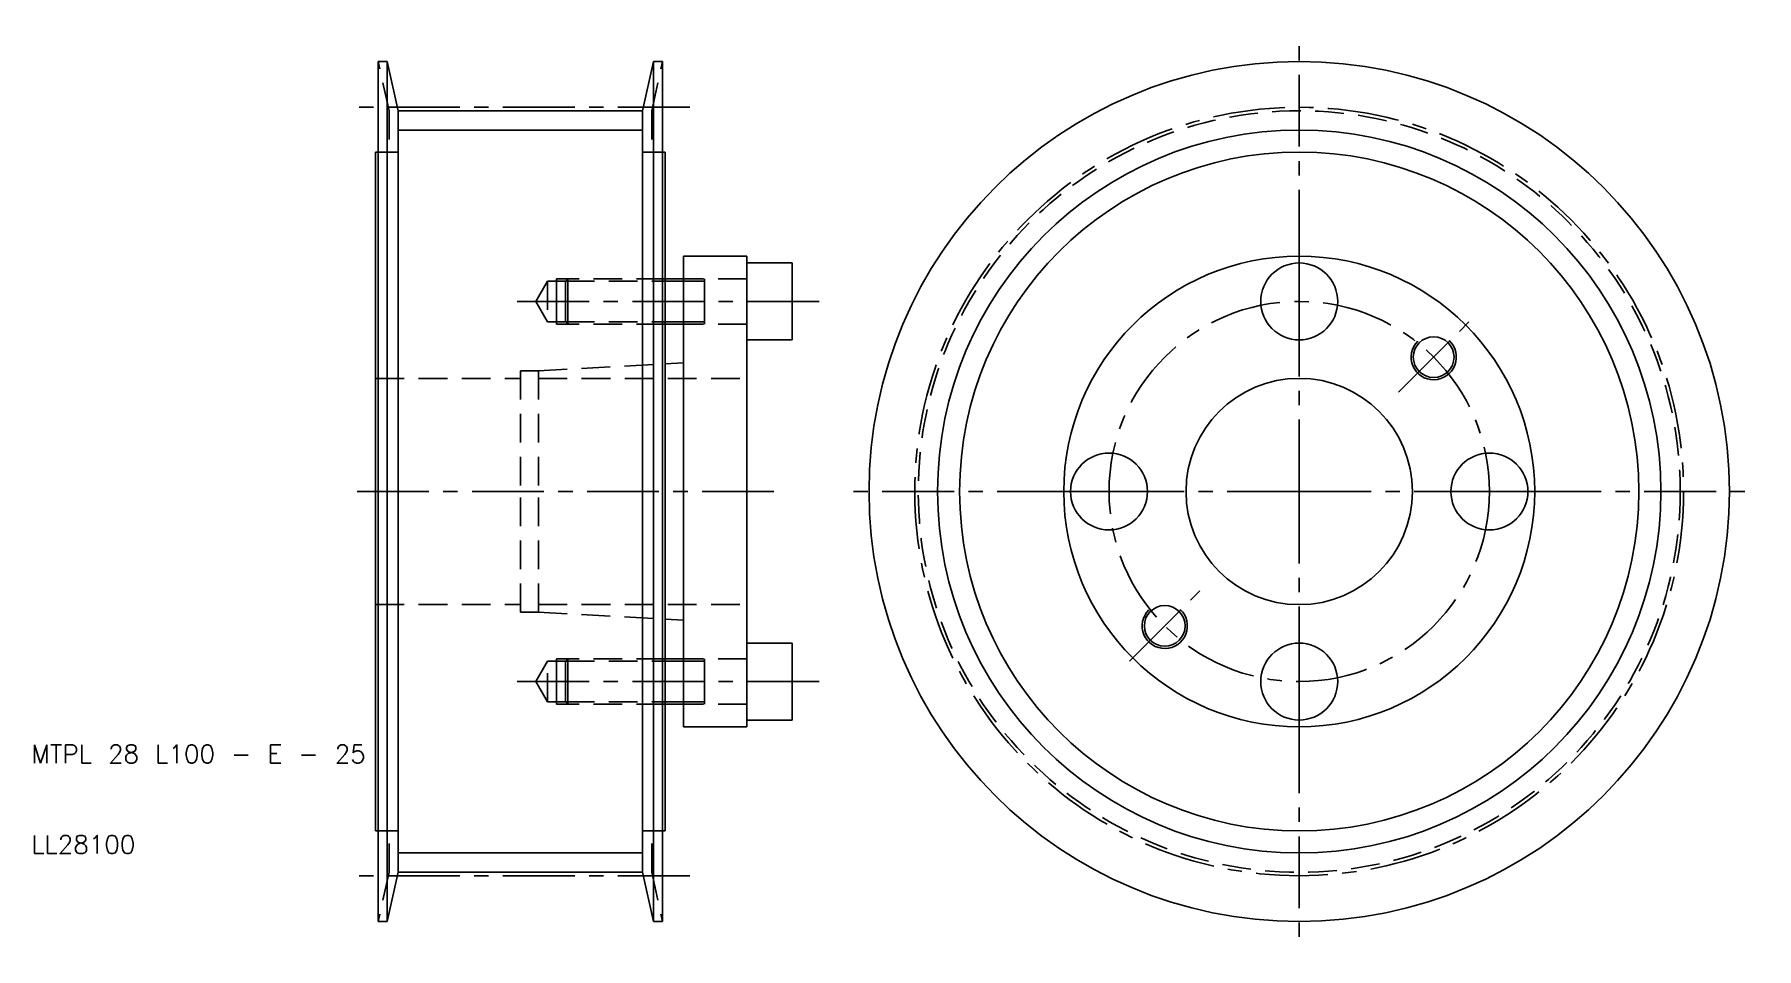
# Model space of a CAD drawing. Extents: x 10 to 200, y 0 to 100.
import ezdxf

# ---------------------------------------------------------------- set-up
doc = ezdxf.new("R2010")
doc.units = 0
doc.header["$LTSCALE"] = 0.25
doc.linetypes.add('CENTER', pattern=[50.8, 31.75, -6.35, 6.35, -6.35])
doc.linetypes.add('DASHED', pattern=[19.05, 12.7, -6.35])
doc.layers.get('0').update_dxf_attribs({"linetype": 'CONTINUOUS'})
doc.layers.add('CENTER', color=1, linetype='CENTER')
doc.styles.get("Standard").update_dxf_attribs({"font": 'txt.shx'})

msp = doc.modelspace()

# ---------------------------------------------------------------- linework, layer by layer
for p, q in [((48.3, 97.5), (48.3, 87.5)), ((49.3, 97.5), (48.3, 97.5)), ((49.3, 97.5), (49.3, 2.5)), ((50.5, 92.065), (49.3, 97.5)), ((77.5, 92.065), (78.7, 97.5)), ((78.7, 97.5), (79.7, 97.5)), ((78.7, 97.5), (78.7, 2.5)), ((79.7, 97.5), (79.7, 87.5)), ((77.5, 92.065), (50.5, 92.065)), ((50.5, 92.065), (50.5, 87.5)), ((77.5, 92.065), (77.5, 87.5)), ((48, 87.5), (48, 50)), ((48.3, 87.5), (48, 87.5)), ((48.3, 87.5), (48.3, 50)), ((50.5, 87.5), (50.5, 12.5)), ((77.5, 87.5), (77.5, 12.5)), ((79.7, 87.5), (79.7, 50)), ((79.7, 87.5), (80, 87.5)), ((80, 87.5), (80, 73.5)), ((82, 76), (89, 76)), ((82, 76), (82, 73.5)), ((89, 76), (89, 75.25)), ((89, 75.25), (89, 66.75)), ((89, 75.25), (94, 75.25)), ((94, 75.25), (94, 71)), ((80, 73.5), (80, 68.5)), ((82, 73.5), (80, 73.5)), ((82, 73.5), (82, 68.5)), ((94, 66.75), (94, 71)), ((80, 68.5), (80, 64.09375)), ((82, 68.5), (80, 68.5)), ((82, 68.5), (82, 64.2)), ((89, 66.75), (89, 50)), ((89, 66.75), (94, 66.75)), ((82, 64.2), (80, 64.09375)), ((80, 64.09375), (80, 50)), ((82, 64.2), (82, 50)), ((48, 12.5), (48, 50)), ((48.3, 12.5), (48.3, 50)), ((79.7, 12.5), (79.7, 50)), ((80, 35.90625), (80, 50)), ((82, 35.8), (82, 50)), ((89, 33.25), (89, 50)), ((80, 31.5), (80, 35.90625)), ((82, 35.8), (80, 35.90625)), ((82, 31.5), (82, 35.8)), ((89, 24.75), (89, 33.25)), ((89, 33.25), (94, 33.25)), ((94, 33.25), (94, 29)), ((82, 31.5), (80, 31.5)), ((80, 26.5), (80, 31.5)), ((82, 26.5), (82, 31.5)), ((94, 24.75), (94, 29)), ((80, 12.5), (80, 26.5)), ((82, 26.5), (80, 26.5)), ((82, 24), (82, 26.5)), ((89, 24.75), (94, 24.75)), ((89, 24), (89, 24.75)), ((82, 24), (89, 24)), ((48.3, 12.5), (48, 12.5)), ((48.3, 2.5), (48.3, 12.5)), ((50.5, 7.935), (50.5, 12.5)), ((77.5, 7.935), (77.5, 12.5)), ((79.7, 2.5), (79.7, 12.5)), ((79.7, 12.5), (80, 12.5)), ((50.5, 7.935), (49.3, 2.5)), ((77.5, 7.935), (50.5, 7.935)), ((77.5, 7.935), (78.7, 2.5)), ((49.3, 2.5), (48.3, 2.5)), ((78.7, 2.5), (79.7, 2.5))]:
    msp.add_line(p, q)
at = {"color": 3, "linetype": 'DASHED'}
for p, q in [((49.5, 92.065), (48.3, 97.5)), ((78.5, 92.065), (79.7, 97.5)), ((49.5, 92.065), (49.5, 87.5)), ((78.5, 92.065), (78.5, 87.5)), ((50.5, 87.5), (48.3, 87.5)), ((77.5, 87.5), (79.7, 87.5)), ((67, 73.25), (65.700962, 71)), ((67, 73.25), (67, 68.75)), ((69, 73.25), (67, 73.25)), ((68, 73.5), (68, 71)), ((69.25, 73.5), (68, 73.5)), ((69.25, 73.5), (69, 73.25)), ((69, 73.25), (80, 73.25)), ((69, 73.25), (69, 71)), ((80, 73.5), (69.25, 73.5)), ((69.25, 73.5), (69.25, 71)), ((89, 73.5), (82, 73.5)), ((82, 73.25), (84.333333, 73.25)), ((84.333333, 73.5), (84.333333, 71)), ((67, 68.75), (65.700962, 71)), ((68, 68.5), (68, 71)), ((69, 68.75), (69, 71)), ((69.25, 68.5), (69.25, 71)), ((84.333333, 68.5), (84.333333, 71)), ((69, 68.75), (67, 68.75)), ((69.25, 68.5), (68, 68.5)), ((69, 68.75), (80, 68.75)), ((69.25, 68.5), (69, 68.75)), ((80, 68.5), (69.25, 68.5)), ((82, 68.75), (84.333333, 68.75)), ((89, 68.5), (82, 68.5)), ((64, 63.35), (64, 50)), ((64, 63.35), (66, 63.35)), ((66, 63.35), (80, 64.09375)), ((66, 63.35), (66, 50)), ((48, 62.5), (64, 62.5)), ((66, 62.5), (89, 62.5)), ((64, 36.65), (64, 50)), ((66, 36.65), (66, 50)), ((48, 37.5), (64, 37.5)), ((64, 36.65), (66, 36.65)), ((66, 37.5), (89, 37.5)), ((66, 36.65), (80, 35.90625)), ((67, 31.25), (65.700962, 29)), ((67, 26.75), (67, 31.25)), ((69, 31.25), (67, 31.25)), ((69.25, 31.5), (68, 31.5)), ((68, 31.5), (68, 29)), ((69.25, 31.5), (69, 31.25)), ((69, 31.25), (80, 31.25)), ((69, 31.25), (69, 29)), ((80, 31.5), (69.25, 31.5)), ((69.25, 31.5), (69.25, 29)), ((89, 31.5), (82, 31.5)), ((82, 31.25), (84.333333, 31.25)), ((84.333333, 31.5), (84.333333, 29)), ((67, 26.75), (65.700962, 29)), ((68, 26.5), (68, 29)), ((69, 26.75), (69, 29)), ((69.25, 26.5), (69.25, 29)), ((84.333333, 26.5), (84.333333, 29)), ((69, 26.75), (67, 26.75)), ((69, 26.75), (80, 26.75)), ((69.25, 26.5), (69, 26.75)), ((82, 26.75), (84.333333, 26.75)), ((69.25, 26.5), (68, 26.5)), ((80, 26.5), (69.25, 26.5)), ((89, 26.5), (82, 26.5)), ((50.5, 12.5), (48.3, 12.5)), ((49.5, 7.935), (49.5, 12.5)), ((77.5, 12.5), (79.7, 12.5)), ((78.5, 7.935), (78.5, 12.5)), ((49.5, 7.935), (48.3, 2.5)), ((78.5, 7.935), (79.7, 2.5))]:
    msp.add_line(p, q, dxfattribs=at)
at = {"color": 3}
for p, q in [((77.5, 89.935), (50.5, 89.935)), ((82, 73.25), (80, 73.25)), ((82, 68.75), (80, 68.75)), ((82, 31.25), (80, 31.25)), ((82, 26.75), (80, 26.75)), ((77.5, 10.065), (50.5, 10.065))]:
    msp.add_line(p, q, dxfattribs=at)
for centre, radius in [((150, 50), 47.5), ((150, 50), 37.5), ((150, 50), 26), ((150, 50), 26), ((150, 71), 4.25), ((164.849242, 64.849242), 2.25), ((150, 50), 12.5), ((129, 50), 4.25), ((171, 50), 4.25), ((135.150758, 35.150758), 2.25), ((150, 29), 4.25)]:
    msp.add_circle(centre, radius)
at = {"color": 3, "linetype": 'DASHED'}
msp.add_circle((150, 50), 42.065, dxfattribs=at)
at = {"color": 3}
msp.add_circle((150, 50), 39.935, dxfattribs=at)
for centre in [(164.849242, 64.849242), (135.150758, 35.150758)]:
    msp.add_arc(centre, 2.5, 135, 47, dxfattribs=at)
at = {"layer": 'CENTER', "color": 1, "linetype": 'CENTER'}
for p, q in [((150, 50), (150, 100.5)), ((82.7, 92.445), (45.3, 92.445)), ((150, 78.25), (150, 63.75)), ((97, 71), (62.700962, 71)), ((160.960155, 60.960155), (168.73833, 68.73833)), ((92, 50), (45, 50)), ((150, 50), (99.5, 50)), ((121.75, 50), (136.25, 50)), ((150, 50), (150, -0.5)), ((150, 50), (200.5, 50)), ((178.25, 50), (163.75, 50)), ((131.26167, 31.26167), (139.039845, 39.039845)), ((150, 21.75), (150, 36.25)), ((97, 29), (62.700962, 29)), ((82.7, 7.555), (45.3, 7.555))]:
    msp.add_line(p, q, dxfattribs=at)
for radius in [42.445, 21]:
    msp.add_circle((150, 50), radius, dxfattribs=at)

# ---------------------------------------------------------------- texts
for s, p in [('MTPL 28 L100 - E - 25', (10, 20)), ('LL28100', (10, 10))]:
    msp.add_text(s, height=2).set_placement(p)

doc.saveas('drawing.dxf')
